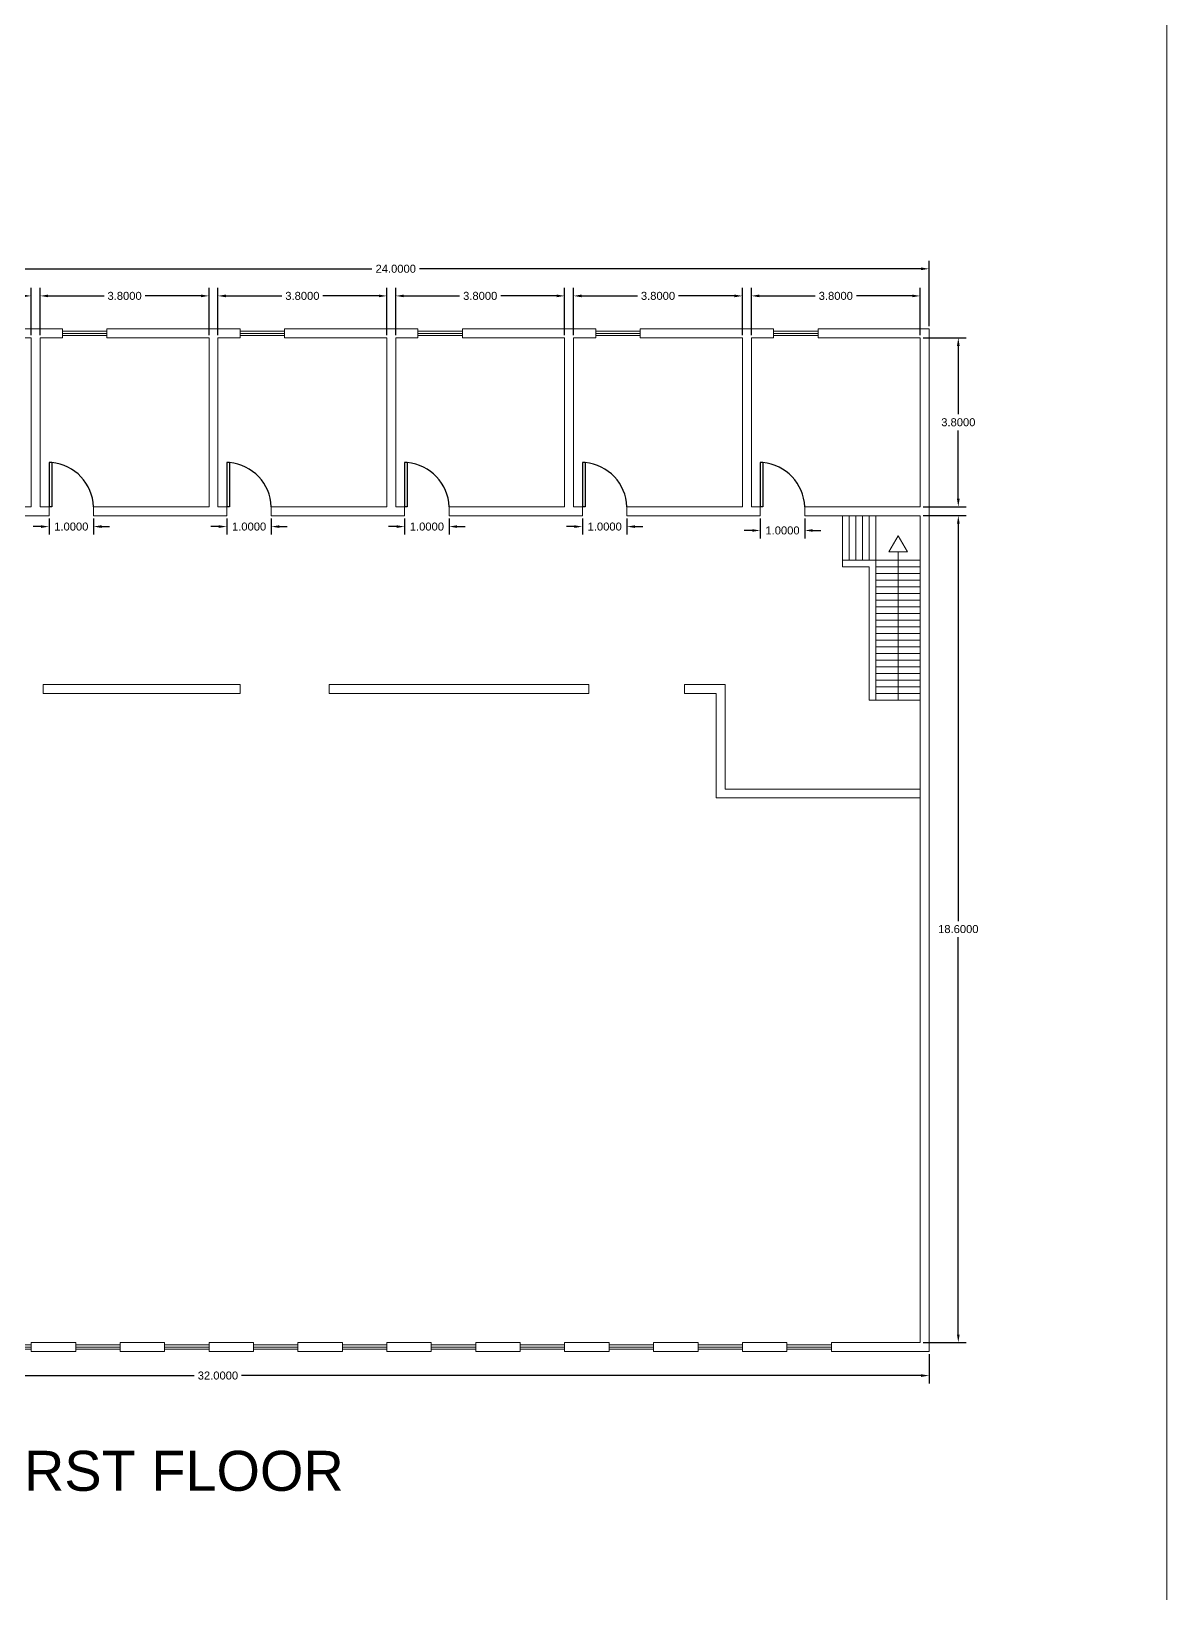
# Model space of a CAD drawing. Header units: inches. Extents: x 17 to 458, y 103 to 566.
# Drawn here: x 72.99 to 98.53, y 354.17 to 389.32 of the extents above; entities that cross this region are included whole.
import ezdxf

# ---------------------------------------------------------------- set-up
doc = ezdxf.new("R2010")
doc.units = ezdxf.units.IN
doc.header["$MEASUREMENT"] = 0
doc.layers.add('FUR', color=6, linetype='Continuous')
doc.styles.get("Standard").update_dxf_attribs({"font": 'arial.ttf'})
doc.dimstyles.get("Standard").update_dxf_attribs({"dimtxt": 0.18, "dimasz": 0.18, "dimexe": 0.18, "dimexo": 0.0625, "dimgap": 0.09, "dimtad": 0, "dimtih": 1, "dimtoh": 1, "dimdec": 4, "dimzin": 0, "dimdsep": 46, "dimtxsty": 'Standard', "dimcen": 0.09, "dimadec": 0, "dimazin": 0, "dimtfac": 1, "dimtdec": 4, "dimtofl": 0, "dimtmove": 0, "dimatfit": 3, "dimfxl": 1, "dimtolj": 1, "dimtzin": 0, "dimarcsym": 0})

# ---------------------------------------------------------------- blocks, each defined once
blk = doc.blocks.new('DESK4')
at = {"color": 0}
for p, q in [((0, 1), (-0.06, 1)), ((0, 0), (-0.06, 0))]:
    blk.add_line(p, q, dxfattribs=at)
blk.add_lwpolyline([(-0.06, 1), (-0.06, 0)], dxfattribs=at)
blk.add_lwpolyline([(0.945, 0, 0.376459), (0, 1), (0, 0)], format="xyb", dxfattribs=at)
blk = doc.blocks.new('*D5')
at = {"color": 0, "lineweight": -2, "transparency": 16777216}
for p, q in [((89.188, 382.486), (89.188, 383.547)), ((92.988, 382.486), (92.988, 383.547)), ((89.368, 383.367), (90.625, 383.367)), ((92.808, 383.367), (91.551, 383.367))]:
    blk.add_line(p, q, dxfattribs=at)
at = {"color": 0, "transparency": 16777216}
for points in [[(89.368, 383.397), (89.368, 383.337), (89.188, 383.367)], [(92.808, 383.397), (92.808, 383.337), (92.988, 383.367)]]:
    blk.add_solid(points, dxfattribs=at)
at = {"layer": 'Defpoints', "color": 0, "transparency": 16777216}
for p in [(89.188, 383.367), (89.188, 382.424), (92.988, 382.424)]:
    blk.add_point(p, dxfattribs=at)
at = {"color": 0, "lineweight": 0, "transparency": 16777216, "insert": (91.088, 383.367), "char_height": 0.18, "attachment_point": 5}
blk.add_mtext('\\A1;3.8000', dxfattribs=at)
blk = doc.blocks.new('*D6')
at = {"color": 0, "lineweight": -2, "transparency": 16777216}
for p, q in [((85.188, 382.486), (85.188, 383.547)), ((88.988, 382.486), (88.988, 383.547)), ((85.368, 383.367), (86.625, 383.367)), ((88.808, 383.367), (87.551, 383.367))]:
    blk.add_line(p, q, dxfattribs=at)
at = {"color": 0, "transparency": 16777216}
for points in [[(85.368, 383.397), (85.368, 383.337), (85.188, 383.367)], [(88.808, 383.397), (88.808, 383.337), (88.988, 383.367)]]:
    blk.add_solid(points, dxfattribs=at)
at = {"layer": 'Defpoints', "color": 0, "transparency": 16777216}
for p in [(85.188, 383.367), (85.188, 382.424), (88.988, 382.424)]:
    blk.add_point(p, dxfattribs=at)
at = {"color": 0, "lineweight": 0, "transparency": 16777216, "insert": (87.088, 383.367), "char_height": 0.18, "attachment_point": 5}
blk.add_mtext('\\A1;3.8000', dxfattribs=at)
blk = doc.blocks.new('*D7')
at = {"color": 0, "lineweight": -2, "transparency": 16777216}
for p, q in [((81.188, 382.486), (81.188, 383.547)), ((84.988, 382.486), (84.988, 383.547)), ((81.368, 383.367), (82.625, 383.367)), ((84.808, 383.367), (83.551, 383.367))]:
    blk.add_line(p, q, dxfattribs=at)
at = {"color": 0, "transparency": 16777216}
for points in [[(81.368, 383.397), (81.368, 383.337), (81.188, 383.367)], [(84.808, 383.397), (84.808, 383.337), (84.988, 383.367)]]:
    blk.add_solid(points, dxfattribs=at)
at = {"layer": 'Defpoints', "color": 0, "transparency": 16777216}
for p in [(84.988, 383.367), (81.188, 382.424), (84.988, 382.424)]:
    blk.add_point(p, dxfattribs=at)
at = {"color": 0, "lineweight": 0, "transparency": 16777216, "insert": (83.088, 383.367), "char_height": 0.18, "attachment_point": 5}
blk.add_mtext('\\A1;3.8000', dxfattribs=at)
blk = doc.blocks.new('*D8')
at = {"color": 0, "lineweight": -2, "transparency": 16777216}
for p, q in [((77.188, 382.486), (77.188, 383.547)), ((80.988, 382.486), (80.988, 383.547)), ((77.368, 383.367), (78.625, 383.367)), ((80.808, 383.367), (79.551, 383.367))]:
    blk.add_line(p, q, dxfattribs=at)
at = {"color": 0, "transparency": 16777216}
for points in [[(77.368, 383.397), (77.368, 383.337), (77.188, 383.367)], [(80.808, 383.397), (80.808, 383.337), (80.988, 383.367)]]:
    blk.add_solid(points, dxfattribs=at)
at = {"layer": 'Defpoints', "color": 0, "transparency": 16777216}
for p in [(77.188, 383.367), (77.188, 382.424), (80.988, 382.424)]:
    blk.add_point(p, dxfattribs=at)
at = {"color": 0, "lineweight": 0, "transparency": 16777216, "insert": (79.088, 383.367), "char_height": 0.18, "attachment_point": 5}
blk.add_mtext('\\A1;3.8000', dxfattribs=at)
blk = doc.blocks.new('*D9')
at = {"color": 0, "lineweight": -2, "transparency": 16777216}
for p, q in [((73.188, 382.486), (73.188, 383.547)), ((76.988, 382.486), (76.988, 383.547)), ((73.368, 383.367), (74.625, 383.367)), ((76.808, 383.367), (75.551, 383.367))]:
    blk.add_line(p, q, dxfattribs=at)
at = {"color": 0, "transparency": 16777216}
for points in [[(73.368, 383.397), (73.368, 383.337), (73.188, 383.367)], [(76.808, 383.397), (76.808, 383.337), (76.988, 383.367)]]:
    blk.add_solid(points, dxfattribs=at)
at = {"layer": 'Defpoints', "color": 0, "transparency": 16777216}
for p in [(73.188, 383.367), (73.188, 382.424), (76.988, 382.424)]:
    blk.add_point(p, dxfattribs=at)
at = {"color": 0, "lineweight": 0, "transparency": 16777216, "insert": (75.088, 383.367), "char_height": 0.18, "attachment_point": 5}
blk.add_mtext('\\A1;3.8000', dxfattribs=at)
blk = doc.blocks.new('*D10')
at = {"color": 0, "lineweight": -2, "transparency": 16777216}
for p, q in [((69.188, 382.486), (69.188, 383.547)), ((72.988, 382.486), (72.988, 383.547)), ((69.368, 383.367), (70.625, 383.367)), ((72.808, 383.367), (71.551, 383.367))]:
    blk.add_line(p, q, dxfattribs=at)
at = {"color": 0, "transparency": 16777216}
for points in [[(69.368, 383.397), (69.368, 383.337), (69.188, 383.367)], [(72.808, 383.397), (72.808, 383.337), (72.988, 383.367)]]:
    blk.add_solid(points, dxfattribs=at)
at = {"layer": 'Defpoints', "color": 0, "transparency": 16777216}
for p in [(72.988, 383.367), (69.188, 382.424), (72.988, 382.424)]:
    blk.add_point(p, dxfattribs=at)
at = {"color": 0, "lineweight": 0, "transparency": 16777216, "insert": (71.088, 383.367), "char_height": 0.18, "attachment_point": 5}
blk.add_mtext('\\A1;3.8000', dxfattribs=at)
blk = doc.blocks.new('*D12')
at = {"color": 0, "lineweight": -2, "transparency": 16777216}
for p, q in [((93.051, 382.424), (94.024, 382.424)), ((93.844, 382.244), (93.844, 380.706)), ((93.844, 378.804), (93.844, 380.342)), ((93.051, 378.624), (94.024, 378.624))]:
    blk.add_line(p, q, dxfattribs=at)
at = {"color": 0, "transparency": 16777216}
for points in [[(93.814, 382.244), (93.874, 382.244), (93.844, 382.424)], [(93.814, 378.804), (93.874, 378.804), (93.844, 378.624)]]:
    blk.add_solid(points, dxfattribs=at)
at = {"layer": 'Defpoints', "color": 0, "transparency": 16777216}
for p in [(92.988, 382.424), (92.988, 378.624), (93.844, 378.624)]:
    blk.add_point(p, dxfattribs=at)
at = {"color": 0, "lineweight": 0, "transparency": 16777216, "insert": (93.844, 380.524), "char_height": 0.18, "attachment_point": 5}
blk.add_mtext('\\A1;3.8000', dxfattribs=at)
blk = doc.blocks.new('*D13')
at = {"color": 0, "lineweight": -2, "transparency": 16777216}
for p, q in [((93.051, 378.424), (94.024, 378.424)), ((93.844, 378.244), (93.844, 369.305)), ((93.844, 360.004), (93.844, 368.942)), ((93.051, 359.824), (94.024, 359.824))]:
    blk.add_line(p, q, dxfattribs=at)
at = {"color": 0, "transparency": 16777216}
for points in [[(93.814, 378.244), (93.874, 378.244), (93.844, 378.424)], [(93.814, 360.004), (93.874, 360.004), (93.844, 359.824)]]:
    blk.add_solid(points, dxfattribs=at)
at = {"layer": 'Defpoints', "color": 0, "transparency": 16777216}
for p in [(92.988, 378.424), (92.988, 359.824), (93.844, 359.824)]:
    blk.add_point(p, dxfattribs=at)
at = {"color": 0, "lineweight": 0, "transparency": 16777216, "insert": (93.844, 369.124), "char_height": 0.18, "attachment_point": 5}
blk.add_mtext('\\A1;18.6000', dxfattribs=at)
blk = doc.blocks.new('*D22')
at = {"color": 0, "lineweight": -2, "transparency": 16777216}
for p, q in [((69.188, 382.686), (69.188, 384.157)), ((93.188, 382.686), (93.188, 384.157)), ((69.368, 383.977), (80.653, 383.977)), ((93.008, 383.977), (81.723, 383.977))]:
    blk.add_line(p, q, dxfattribs=at)
at = {"color": 0, "transparency": 16777216}
for points in [[(69.368, 384.007), (69.368, 383.947), (69.188, 383.977)], [(93.008, 384.007), (93.008, 383.947), (93.188, 383.977)]]:
    blk.add_solid(points, dxfattribs=at)
at = {"layer": 'Defpoints', "color": 0, "transparency": 16777216}
for p in [(69.188, 383.977), (69.188, 382.624), (93.188, 382.624)]:
    blk.add_point(p, dxfattribs=at)
at = {"color": 0, "lineweight": 0, "transparency": 16777216, "insert": (81.188, 383.977), "char_height": 0.18, "attachment_point": 5}
blk.add_mtext('\\A1;24.0000', dxfattribs=at)
blk = doc.blocks.new('*D25')
at = {"color": 0, "lineweight": -2, "transparency": 16777216}
for p, q in [((61.188, 359.561), (61.188, 358.902)), ((93.188, 359.561), (93.188, 358.902)), ((61.368, 359.082), (76.655, 359.082)), ((93.008, 359.082), (77.721, 359.082))]:
    blk.add_line(p, q, dxfattribs=at)
at = {"color": 0, "transparency": 16777216}
for points in [[(61.368, 359.112), (61.368, 359.052), (61.188, 359.082)], [(93.008, 359.112), (93.008, 359.052), (93.188, 359.082)]]:
    blk.add_solid(points, dxfattribs=at)
at = {"layer": 'Defpoints', "color": 0, "transparency": 16777216}
for p in [(61.188, 359.624), (93.188, 359.624), (61.188, 359.082)]:
    blk.add_point(p, dxfattribs=at)
at = {"color": 0, "lineweight": 0, "transparency": 16777216, "insert": (77.188, 359.082), "char_height": 0.18, "attachment_point": 5}
blk.add_mtext('\\A1;32.0000', dxfattribs=at)
blk = doc.blocks.new('*D26')
at = {"color": 0, "lineweight": -2, "transparency": 16777216}
for p, q in [((89.388, 378.361), (89.388, 377.911)), ((90.389, 378.361), (90.389, 377.911)), ((89.208, 378.091), (89.028, 378.091)), ((90.569, 378.091), (90.749, 378.091))]:
    blk.add_line(p, q, dxfattribs=at)
at = {"color": 0, "transparency": 16777216}
for points in [[(89.208, 378.121), (89.208, 378.061), (89.388, 378.091)], [(90.569, 378.121), (90.569, 378.061), (90.389, 378.091)]]:
    blk.add_solid(points, dxfattribs=at)
at = {"layer": 'Defpoints', "color": 0, "transparency": 16777216}
for p in [(89.388, 378.424), (90.389, 378.424), (90.389, 378.091)]:
    blk.add_point(p, dxfattribs=at)
at = {"color": 0, "lineweight": 0, "transparency": 16777216, "insert": (89.889, 378.091), "char_height": 0.18, "attachment_point": 5}
blk.add_mtext('\\A1;1.0000', dxfattribs=at)
blk = doc.blocks.new('*D27')
at = {"color": 0, "lineweight": -2, "transparency": 16777216}
for p, q in [((85.208, 378.178), (85.028, 378.178)), ((85.388, 378.361), (85.388, 377.998)), ((86.389, 378.361), (86.389, 377.998)), ((86.569, 378.178), (86.749, 378.178))]:
    blk.add_line(p, q, dxfattribs=at)
at = {"color": 0, "transparency": 16777216}
for points in [[(85.208, 378.208), (85.208, 378.148), (85.388, 378.178)], [(86.569, 378.208), (86.569, 378.148), (86.389, 378.178)]]:
    blk.add_solid(points, dxfattribs=at)
at = {"layer": 'Defpoints', "color": 0, "transparency": 16777216}
for p in [(85.388, 378.424), (85.388, 378.178), (86.389, 378.424)]:
    blk.add_point(p, dxfattribs=at)
at = {"color": 0, "lineweight": 0, "transparency": 16777216, "insert": (85.889, 378.178), "char_height": 0.18, "attachment_point": 5}
blk.add_mtext('\\A1;1.0000', dxfattribs=at)
blk = doc.blocks.new('*D28')
at = {"color": 0, "lineweight": -2, "transparency": 16777216}
for p, q in [((81.208, 378.178), (81.028, 378.178)), ((81.388, 378.361), (81.388, 377.998)), ((82.389, 378.361), (82.389, 377.998)), ((82.569, 378.178), (82.749, 378.178))]:
    blk.add_line(p, q, dxfattribs=at)
at = {"color": 0, "transparency": 16777216}
for points in [[(81.208, 378.208), (81.208, 378.148), (81.388, 378.178)], [(82.569, 378.208), (82.569, 378.148), (82.389, 378.178)]]:
    blk.add_solid(points, dxfattribs=at)
at = {"layer": 'Defpoints', "color": 0, "transparency": 16777216}
for p in [(81.388, 378.424), (81.388, 378.178), (82.389, 378.424)]:
    blk.add_point(p, dxfattribs=at)
at = {"color": 0, "lineweight": 0, "transparency": 16777216, "insert": (81.889, 378.178), "char_height": 0.18, "attachment_point": 5}
blk.add_mtext('\\A1;1.0000', dxfattribs=at)
blk = doc.blocks.new('*D29')
at = {"color": 0, "lineweight": -2, "transparency": 16777216}
for p, q in [((77.208, 378.178), (77.028, 378.178)), ((77.388, 378.361), (77.388, 377.998)), ((78.389, 378.361), (78.389, 377.998)), ((78.569, 378.178), (78.749, 378.178))]:
    blk.add_line(p, q, dxfattribs=at)
at = {"color": 0, "transparency": 16777216}
for points in [[(77.208, 378.208), (77.208, 378.148), (77.388, 378.178)], [(78.569, 378.208), (78.569, 378.148), (78.389, 378.178)]]:
    blk.add_solid(points, dxfattribs=at)
at = {"layer": 'Defpoints', "color": 0, "transparency": 16777216}
for p in [(77.388, 378.424), (77.388, 378.178), (78.389, 378.424)]:
    blk.add_point(p, dxfattribs=at)
at = {"color": 0, "lineweight": 0, "transparency": 16777216, "insert": (77.889, 378.178), "char_height": 0.18, "attachment_point": 5}
blk.add_mtext('\\A1;1.0000', dxfattribs=at)
blk = doc.blocks.new('*D30')
at = {"color": 0, "lineweight": -2, "transparency": 16777216}
for p, q in [((73.208, 378.178), (73.028, 378.178)), ((73.388, 378.361), (73.388, 377.998)), ((74.389, 378.361), (74.389, 377.998)), ((74.569, 378.178), (74.749, 378.178))]:
    blk.add_line(p, q, dxfattribs=at)
at = {"color": 0, "transparency": 16777216}
for points in [[(73.208, 378.208), (73.208, 378.148), (73.388, 378.178)], [(74.569, 378.208), (74.569, 378.148), (74.389, 378.178)]]:
    blk.add_solid(points, dxfattribs=at)
at = {"layer": 'Defpoints', "color": 0, "transparency": 16777216}
for p in [(73.388, 378.424), (73.388, 378.178), (74.389, 378.424)]:
    blk.add_point(p, dxfattribs=at)
at = {"color": 0, "lineweight": 0, "transparency": 16777216, "insert": (73.889, 378.178), "char_height": 0.18, "attachment_point": 5}
blk.add_mtext('\\A1;1.0000', dxfattribs=at)

msp = doc.modelspace()

# ---------------------------------------------------------------- linework, layer by layer
at = {"lineweight": 0}
for p, q in [((70.68805, 382.62357), (73.18805, 382.62357)), ((70.68805, 382.42357), (72.98805, 382.42357)), ((72.98805, 382.42357), (72.98805, 378.62357)), ((73.18805, 382.62357), (73.68805, 382.62357)), ((73.18805, 382.42357), (73.68805, 382.42357)), ((73.18805, 382.42357), (73.18805, 378.62357)), ((73.68805, 382.42357), (73.68805, 382.62357)), ((73.68805, 382.57357), (74.68805, 382.57357)), ((73.68805, 382.52357), (74.68805, 382.52357)), ((73.68805, 382.47357), (74.68805, 382.47357)), ((74.68805, 382.62357), (77.18805, 382.62357)), ((74.68805, 382.42357), (74.68805, 382.62357)), ((74.68805, 382.42357), (76.98805, 382.42357)), ((76.98805, 382.42357), (76.98805, 378.62357)), ((77.18805, 382.62357), (77.68805, 382.62357)), ((77.18805, 382.42357), (77.68805, 382.42357)), ((77.18805, 382.42357), (77.18805, 378.62357)), ((77.68805, 382.42357), (77.68805, 382.62357)), ((77.68805, 382.57357), (78.68805, 382.57357)), ((77.68805, 382.52357), (78.68805, 382.52357)), ((77.68805, 382.47357), (78.68805, 382.47357)), ((78.68805, 382.62357), (81.18805, 382.62357)), ((78.68805, 382.42357), (78.68805, 382.62357)), ((78.68805, 382.42357), (80.98805, 382.42357)), ((80.98805, 382.42357), (80.98805, 378.62357)), ((81.18805, 382.62357), (81.68805, 382.62357)), ((81.18805, 382.42357), (81.68805, 382.42357)), ((81.18805, 382.42357), (81.18805, 378.62357)), ((81.68805, 382.42357), (81.68805, 382.62357)), ((81.68805, 382.57357), (82.68805, 382.57357)), ((81.68805, 382.52357), (82.68805, 382.52357)), ((81.68805, 382.47357), (82.68805, 382.47357)), ((82.68805, 382.62357), (85.18805, 382.62357)), ((82.68805, 382.42357), (82.68805, 382.62357)), ((82.68805, 382.42357), (84.98805, 382.42357)), ((84.98805, 382.42357), (84.98805, 378.62357)), ((85.18805, 382.62357), (85.68805, 382.62357)), ((85.18805, 382.42357), (85.68805, 382.42357)), ((85.18805, 382.42357), (85.18805, 378.62357)), ((85.68805, 382.42357), (85.68805, 382.62357)), ((85.68805, 382.57357), (86.68805, 382.57357)), ((85.68805, 382.52357), (86.68805, 382.52357)), ((85.68805, 382.47357), (86.68805, 382.47357)), ((86.68805, 382.62357), (89.18805, 382.62357)), ((86.68805, 382.42357), (86.68805, 382.62357)), ((86.68805, 382.42357), (88.98805, 382.42357)), ((88.98805, 382.42357), (88.98805, 378.62357)), ((89.18805, 382.62357), (89.68805, 382.62357)), ((89.18805, 382.42357), (89.68805, 382.42357)), ((89.18805, 382.42357), (89.18805, 378.62357)), ((89.68805, 382.42357), (89.68805, 382.62357)), ((89.68805, 382.57357), (90.68805, 382.57357)), ((89.68805, 382.52357), (90.68805, 382.52357)), ((89.68805, 382.47357), (90.68805, 382.47357)), ((90.68805, 382.62357), (93.18805, 382.62357)), ((90.68805, 382.42357), (90.68805, 382.62357)), ((90.68805, 382.42357), (92.98805, 382.42357)), ((92.98805, 382.42357), (92.98805, 378.62357)), ((93.18805, 382.62357), (93.18805, 378.62357)), ((70.38805, 378.62357), (72.98805, 378.62357)), ((70.38896, 378.62357), (72.98805, 378.62357)), ((73.18805, 378.62357), (73.44781, 378.62357)), ((73.18805, 378.62357), (73.38805, 378.62357)), ((73.38805, 378.62357), (73.38805, 378.42357)), ((74.38805, 378.62357), (76.98805, 378.62357)), ((74.38805, 378.62357), (76.98805, 378.62357)), ((74.38805, 378.62357), (74.38805, 378.42357)), ((77.18805, 378.62357), (77.44781, 378.62357)), ((77.18805, 378.62357), (77.38805, 378.62357)), ((77.38805, 378.62357), (77.38805, 378.42357)), ((78.38805, 378.62357), (80.98805, 378.62357)), ((78.38896, 378.62357), (80.98805, 378.62357)), ((78.38896, 378.62357), (78.38896, 378.42357)), ((81.18805, 378.62357), (81.44781, 378.62357)), ((81.18805, 378.62357), (81.38805, 378.62357)), ((81.38805, 378.62357), (81.38805, 378.42357)), ((82.38805, 378.62357), (84.98805, 378.62357)), ((82.38805, 378.62357), (84.98805, 378.62357)), ((82.38805, 378.62357), (82.38805, 378.42357)), ((85.18805, 378.62357), (85.44781, 378.62357)), ((85.18805, 378.62357), (85.38805, 378.62357)), ((85.38805, 378.62357), (85.38805, 378.42357)), ((86.38805, 378.62357), (88.98805, 378.62357)), ((86.38896, 378.62357), (88.98805, 378.62357)), ((86.38896, 378.62357), (86.38896, 378.42357)), ((89.18805, 378.62357), (89.44781, 378.62357)), ((89.18805, 378.62357), (89.38805, 378.62357)), ((89.38805, 378.62357), (89.38805, 378.42357)), ((90.38896, 378.62357), (92.98805, 378.62357)), ((90.38896, 378.62357), (90.38896, 378.42357)), ((93.18805, 378.62357), (93.18805, 374.62357)), ((70.38896, 378.42357), (73.38805, 378.42357)), ((74.38805, 378.42357), (77.38805, 378.42357)), ((78.38896, 378.42357), (81.38805, 378.42357)), ((82.38805, 378.42357), (85.38805, 378.42357)), ((86.38896, 378.42357), (89.38805, 378.42357)), ((90.38896, 378.42357), (92.98805, 378.42357)), ((91.23805, 378.42357), (91.23805, 377.42357)), ((91.38805, 378.42357), (91.38805, 377.42357)), ((91.53805, 378.42357), (91.53805, 377.42357)), ((91.68805, 378.42357), (91.68805, 377.42357)), ((91.83805, 378.42357), (91.83805, 377.42357)), ((91.83805, 378.42357), (91.83805, 377.42357)), ((91.98805, 378.42357), (91.98805, 374.27357)), ((92.98805, 378.42357), (92.98805, 374.62357)), ((91.23805, 377.42357), (92.98805, 377.42357)), ((91.23805, 377.42357), (91.23805, 377.27357)), ((91.23805, 377.27357), (91.83805, 377.27357)), ((91.83805, 377.27357), (91.83805, 374.27357)), ((91.98805, 377.27357), (92.98805, 377.27357)), ((91.98805, 377.27357), (92.98805, 377.27357)), ((91.98805, 377.12357), (92.98805, 377.12357)), ((91.98805, 376.97357), (92.98805, 376.97357)), ((91.98805, 376.82357), (92.98805, 376.82357)), ((91.98805, 376.67357), (92.98805, 376.67357)), ((91.98805, 376.52357), (92.98805, 376.52357)), ((91.98805, 376.37357), (92.98805, 376.37357)), ((91.98805, 376.22357), (92.98805, 376.22357)), ((91.98805, 376.07357), (92.98805, 376.07357)), ((91.98805, 375.92357), (92.98805, 375.92357)), ((91.98805, 375.77357), (92.98805, 375.77357)), ((91.98805, 375.62357), (92.98805, 375.62357)), ((91.98805, 375.47357), (92.98805, 375.47357)), ((91.98805, 375.32357), (92.98805, 375.32357)), ((91.98805, 375.17357), (92.98805, 375.17357)), ((91.98805, 375.02357), (92.98805, 375.02357)), ((91.98805, 374.87357), (92.98805, 374.87357)), ((91.98805, 374.72357), (92.98805, 374.72357)), ((77.6886, 374.62357), (73.25881, 374.62357)), ((77.6886, 374.42357), (73.25881, 374.42357)), ((85.53301, 374.62357), (79.6886, 374.62357)), ((85.53301, 374.42357), (79.6886, 374.42357)), ((88.59699, 374.62357), (87.68511, 374.62357)), ((87.68511, 374.62357), (87.68511, 374.42357)), ((88.39699, 374.42357), (87.68511, 374.42357)), ((88.39699, 374.42357), (88.39699, 372.07357)), ((88.59699, 374.62357), (88.59699, 374.42357)), ((88.59699, 374.62357), (88.59699, 372.27357)), ((91.98805, 374.57357), (92.98805, 374.57357)), ((91.98805, 374.42357), (92.98805, 374.42357)), ((92.98805, 374.42357), (92.98805, 374.62357)), ((92.98805, 374.42357), (92.98805, 359.82357)), ((93.18805, 374.62357), (93.18805, 359.62357)), ((91.98805, 374.27357), (91.83805, 374.27357)), ((91.98805, 374.27357), (92.98805, 374.27357)), ((92.98805, 372.27357), (88.59699, 372.27357)), ((92.98805, 372.07357), (88.39699, 372.07357)), ((72.98805, 359.77357), (71.98805, 359.77357)), ((72.98805, 359.72357), (71.98805, 359.72357)), ((72.98805, 359.67357), (71.98805, 359.67357)), ((73.98805, 359.82357), (72.98805, 359.82357)), ((73.98805, 359.82357), (72.98805, 359.82357)), ((72.98805, 359.82357), (72.98805, 359.62357)), ((73.98805, 359.62357), (72.98805, 359.62357)), ((73.98805, 359.62357), (72.98805, 359.62357)), ((73.98805, 359.82357), (73.98805, 359.62357)), ((74.98805, 359.77357), (73.98805, 359.77357)), ((74.98805, 359.72357), (73.98805, 359.72357)), ((74.98805, 359.67357), (73.98805, 359.67357)), ((75.98805, 359.82357), (74.98805, 359.82357)), ((75.98805, 359.82357), (74.98805, 359.82357)), ((74.98805, 359.82357), (74.98805, 359.62357)), ((75.98805, 359.62357), (74.98805, 359.62357)), ((75.98805, 359.62357), (74.98805, 359.62357)), ((75.98805, 359.82357), (75.98805, 359.62357)), ((76.98805, 359.77357), (75.98805, 359.77357)), ((76.98805, 359.72357), (75.98805, 359.72357)), ((76.98805, 359.67357), (75.98805, 359.67357)), ((77.98805, 359.82357), (76.98805, 359.82357)), ((77.98805, 359.82357), (76.98805, 359.82357)), ((76.98805, 359.82357), (76.98805, 359.62357)), ((77.98805, 359.62357), (76.98805, 359.62357)), ((77.98805, 359.62357), (76.98805, 359.62357)), ((77.98805, 359.82357), (77.98805, 359.62357)), ((78.98805, 359.77357), (77.98805, 359.77357)), ((78.98805, 359.72357), (77.98805, 359.72357)), ((78.98805, 359.67357), (77.98805, 359.67357)), ((79.98805, 359.82357), (78.98805, 359.82357)), ((79.98805, 359.82357), (78.98805, 359.82357)), ((78.98805, 359.82357), (78.98805, 359.62357)), ((79.98805, 359.62357), (78.98805, 359.62357)), ((79.98805, 359.62357), (78.98805, 359.62357)), ((79.98805, 359.82357), (79.98805, 359.62357)), ((80.98805, 359.77357), (79.98805, 359.77357)), ((80.98805, 359.72357), (79.98805, 359.72357)), ((80.98805, 359.67357), (79.98805, 359.67357)), ((81.98805, 359.82357), (80.98805, 359.82357)), ((81.98805, 359.82357), (80.98805, 359.82357)), ((80.98805, 359.82357), (80.98805, 359.62357)), ((81.98805, 359.62357), (80.98805, 359.62357)), ((81.98805, 359.62357), (80.98805, 359.62357)), ((81.98805, 359.82357), (81.98805, 359.62357)), ((82.98805, 359.77357), (81.98805, 359.77357)), ((82.98805, 359.72357), (81.98805, 359.72357)), ((82.98805, 359.67357), (81.98805, 359.67357)), ((83.98805, 359.82357), (82.98805, 359.82357)), ((83.98805, 359.82357), (82.98805, 359.82357)), ((82.98805, 359.82357), (82.98805, 359.62357)), ((83.98805, 359.62357), (82.98805, 359.62357)), ((83.98805, 359.62357), (82.98805, 359.62357)), ((83.98805, 359.82357), (83.98805, 359.62357)), ((84.98805, 359.77357), (83.98805, 359.77357)), ((84.98805, 359.72357), (83.98805, 359.72357)), ((84.98805, 359.67357), (83.98805, 359.67357)), ((85.98805, 359.82357), (84.98805, 359.82357)), ((85.98805, 359.82357), (84.98805, 359.82357)), ((84.98805, 359.82357), (84.98805, 359.62357)), ((85.98805, 359.62357), (84.98805, 359.62357)), ((85.98805, 359.62357), (84.98805, 359.62357)), ((85.98805, 359.82357), (85.98805, 359.62357)), ((86.98805, 359.77357), (85.98805, 359.77357)), ((86.98805, 359.72357), (85.98805, 359.72357)), ((86.98805, 359.67357), (85.98805, 359.67357)), ((87.98805, 359.82357), (86.98805, 359.82357)), ((87.98805, 359.82357), (86.98805, 359.82357)), ((86.98805, 359.82357), (86.98805, 359.62357)), ((87.98805, 359.62357), (86.98805, 359.62357)), ((87.98805, 359.62357), (86.98805, 359.62357)), ((87.98805, 359.82357), (87.98805, 359.62357)), ((88.98805, 359.77357), (87.98805, 359.77357)), ((88.98805, 359.72357), (87.98805, 359.72357)), ((88.98805, 359.67357), (87.98805, 359.67357)), ((89.98805, 359.82357), (88.98805, 359.82357)), ((89.98805, 359.82357), (88.98805, 359.82357)), ((88.98805, 359.82357), (88.98805, 359.62357)), ((89.98805, 359.62357), (88.98805, 359.62357)), ((89.98805, 359.62357), (88.98805, 359.62357)), ((89.98805, 359.82357), (89.98805, 359.62357)), ((90.98805, 359.77357), (89.98805, 359.77357)), ((90.98805, 359.72357), (89.98805, 359.72357)), ((90.98805, 359.67357), (89.98805, 359.67357)), ((92.98805, 359.82357), (90.98805, 359.82357)), ((92.98805, 359.82357), (90.98805, 359.82357)), ((90.98805, 359.82357), (90.98805, 359.62357)), ((93.18805, 359.62357), (90.98805, 359.62357)), ((93.18805, 359.62357), (90.98805, 359.62357))]:
    msp.add_line(p, q, dxfattribs=at)
at = {"color": 2, "lineweight": 0}
msp.add_line((92.48805, 374.27357), (92.48805, 377.61176), dxfattribs=at)
at = {"color": 6, "lineweight": 0}
for p, q in [((73.25881, 374.62357), (73.25881, 374.42357)), ((77.6886, 374.62357), (77.6886, 374.42357)), ((79.6886, 374.62357), (79.6886, 374.42357)), ((85.18805, 374.62357), (85.38805, 374.62357)), ((85.53301, 374.62357), (85.53301, 374.42357))]:
    msp.add_line(p, q, dxfattribs=at)
at = {"lineweight": 0}
msp.add_lwpolyline([(16.75293, 393.84774), (98.53317, 393.84774), (98.53317, 352.41157), (16.75293, 352.41157)], close=True, dxfattribs=at)
at = {"color": 2, "lineweight": 0}
msp.add_lwpolyline([(92.28387, 377.61176), (92.49204, 377.97231), (92.7002, 377.61176)], close=True, dxfattribs=at)

# ---------------------------------------------------------------- block references
at = {"layer": 'FUR', "color": 40, "lineweight": 0, "true_color": 0xf8d731, "xscale": 0.99599986897069, "yscale": 0.99599986897069, "zscale": 0.99599986897069}
for p in [(73.44781, 378.62357), (77.44781, 378.62357), (81.44781, 378.62357), (85.44781, 378.62357), (89.44781, 378.62357)]:
    msp.add_blockref('DESK4', p, dxfattribs=at)

# ---------------------------------------------------------------- texts
at = {"lineweight": 0, "insert": (71.70718, 357.38958), "char_height": 0.9, "attachment_point": 1}
msp.add_mtext_dynamic_manual_height_columns('FIRST FLOOR', width=10.9522853, gutter_width=1, heights=[0], dxfattribs=at)

# ---------------------------------------------------------------- dimensions: what is measured, and where the dimension line sits
at = {"color": 1, "lineweight": 0}
for base, p1, p2, picture, middle in [((69.18805, 383.97724), (93.18805, 382.62357), (69.18805, 382.62357), '*D22', (81.18805, 383.97724)), ((61.18805, 359.08181), (93.18805, 359.62357), (61.18805, 359.62357), '*D25', (77.18805, 359.08181))]:
    dim = msp.add_linear_dim(base=base, p1=p1, p2=p2, dimstyle='Standard', dxfattribs=at)
    dim.commit()
    dim.dimension.update_dxf_attribs({"geometry": picture, "text_midpoint": middle})
at = {"color": 3, "lineweight": 0}
for base, p1, p2, picture, middle in [((72.98805, 383.36739), (69.18805, 382.42357), (72.98805, 382.42357), '*D10', (71.08805, 383.36739)), ((73.18805, 383.36739), (76.98805, 382.42357), (73.18805, 382.42357), '*D9', (75.08805, 383.36739)), ((77.18805, 383.36739), (80.98805, 382.42357), (77.18805, 382.42357), '*D8', (79.08805, 383.36739)), ((84.98805, 383.36739), (81.18805, 382.42357), (84.98805, 382.42357), '*D7', (83.08805, 383.36739)), ((85.18805, 383.36739), (88.98805, 382.42357), (85.18805, 382.42357), '*D6', (87.08805, 383.36739)), ((89.18805, 383.36739), (92.98805, 382.42357), (89.18805, 382.42357), '*D5', (91.08805, 383.36739))]:
    dim = msp.add_linear_dim(base=base, p1=p1, p2=p2, dimstyle='Standard', dxfattribs=at)
    dim.commit()
    dim.dimension.update_dxf_attribs({"geometry": picture, "text_midpoint": middle})
for base, p1, p2, picture, middle in [((93.844, 378.62357), (92.98805, 382.42357), (92.98805, 378.62357), '*D12', (93.844, 380.52357)), ((93.844, 359.82357), (92.98805, 378.42357), (92.98805, 359.82357), '*D13', (93.844, 369.12357))]:
    dim = msp.add_linear_dim(base=base, p1=p1, p2=p2, angle=90, dimstyle='Standard', dxfattribs=at)
    dim.commit()
    dim.dimension.update_dxf_attribs({"geometry": picture, "text_midpoint": middle})
at = {"color": 1, "lineweight": 0}
for base, p1, p2, picture, middle in [((73.38805, 378.17806), (74.38896, 378.42357), (73.38805, 378.42357), '*D30', (73.88851, 378.17806)), ((77.38805, 378.17806), (78.38896, 378.42357), (77.38805, 378.42357), '*D29', (77.88851, 378.17806)), ((81.38805, 378.17806), (82.38896, 378.42357), (81.38805, 378.42357), '*D28', (81.88851, 378.17806)), ((85.38805, 378.17806), (86.38896, 378.42357), (85.38805, 378.42357), '*D27', (85.88851, 378.17806))]:
    dim = msp.add_linear_dim(base=base, p1=p1, p2=p2, text='1.0000', dimstyle='Standard', dxfattribs=at)
    dim.commit()
    dim.dimension.update_dxf_attribs({"geometry": picture, "text_midpoint": middle})
dim = msp.add_linear_dim(base=(90.38896, 378.09073), p1=(89.38805, 378.42357), p2=(90.38896, 378.42357), text='1.0000', dimstyle='Standard', dxfattribs=at)
dim.commit()
dim.dimension.update_dxf_attribs({"geometry": '*D26', "text_midpoint": (89.88851, 378.09073), "dimtype": 160})

doc.saveas('drawing.dxf')
